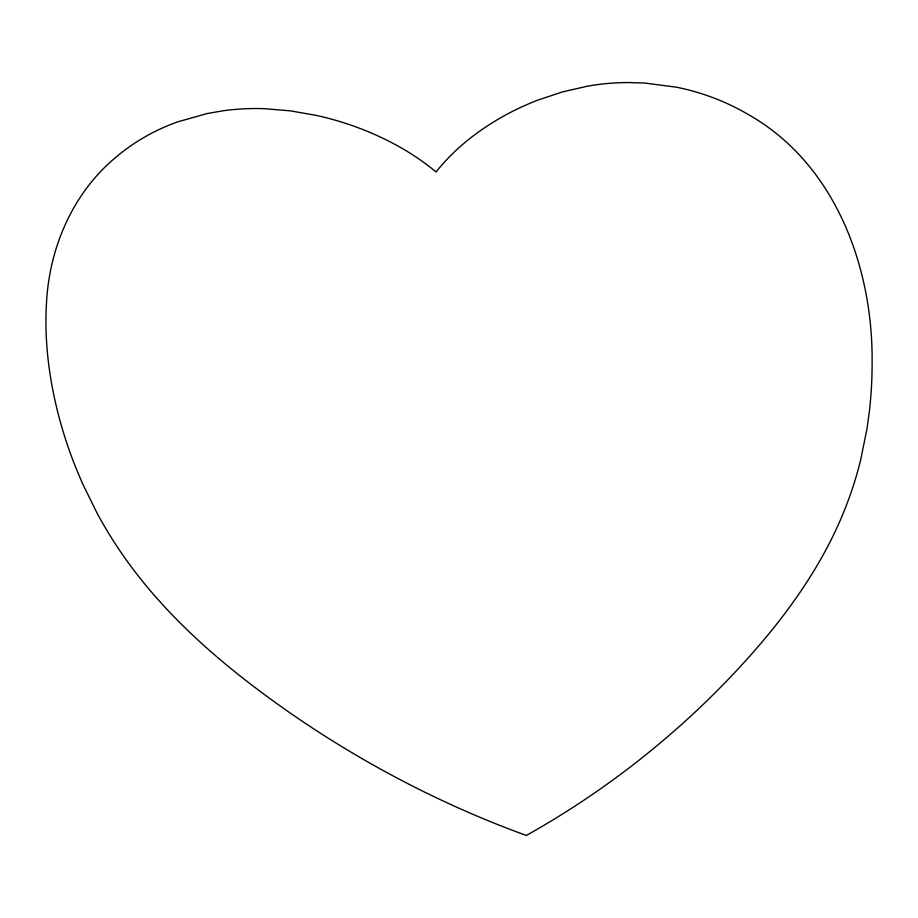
<?xml version="1.0" encoding="UTF-8"?>
<svg xmlns="http://www.w3.org/2000/svg" width="918" height="918" viewBox="0 0 918 918"><rect width="100%" height="100%" fill="white"/><g stroke="black" fill="none" stroke-linecap="round" stroke-linejoin="round"><path stroke-width="1.38" d="M46.508 302.722C44.11 341.886 49.423 381.222 59.544 419.044A493.689 448.512 15.8 0 0 75.896 467.893L82.528 483.568L97.124 513.265A455.19 413.548 15.8 0 0 122.151 554.059C165.917 617.389 225.507 667.765 288.16 711.599A978.921 889.358 15.8 0 0 400.879 780.036C441.409 801.253 483.316 819.854 526.324 835.449C564.122 814.335 600.269 790.295 634.487 763.765A978.921 889.358 15.8 0 0 726.631 681.064C776.399 629.404 821.461 571.214 847.062 503.569A455.19 413.548 15.8 0 0 860.625 460.09L866.948 428.947L869.22 412.641A493.689 448.512 15.8 0 0 872.1 362.461C873.064 267.149 835.15 163.817 748.709 114.75A212.425 192.987 15.8 0 0 676.6 87.233L644.895 83.056L628.566 82.551A223.808 203.337 15.8 0 0 587.268 86.223L562.436 91.926L537.937 100.085A284.855 258.796 15.8 0 0 502.777 116.563C477.463 130.826 454.158 149.129 436.061 171.976C412.285 152.181 384.642 137.425 355.656 126.81A284.855 258.796 15.8 0 0 316.721 115.484L290.478 110.86L264.579 108.703A223.808 203.337 15.8 0 0 223.063 110.791L207.181 113.534L177.185 122.014A212.425 192.987 15.8 0 0 113.855 158.963C72.155 194.593 49.297 248.503 46.508 302.722"/></g></svg>
